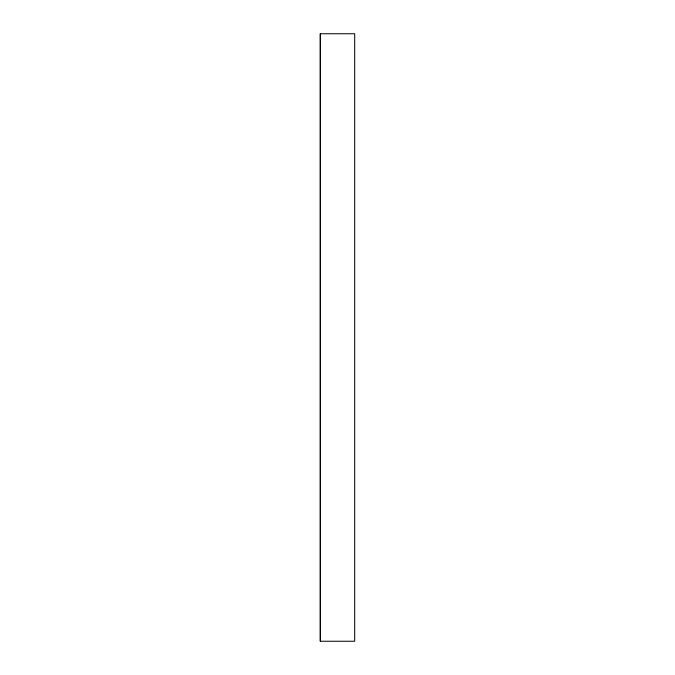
<?xml version="1.0" encoding="UTF-8"?>
<svg xmlns="http://www.w3.org/2000/svg" width="675" height="675" viewBox="0 0 675 675"><rect width="100%" height="100%" fill="white"/><g stroke="black" fill="none" stroke-linecap="round" stroke-linejoin="round"><path stroke-width="1.01" d="M320.304 641.25L320.304 33.75L354.696 33.75L354.696 641.25L320.304 641.25L320.304 33.75"/></g></svg>
